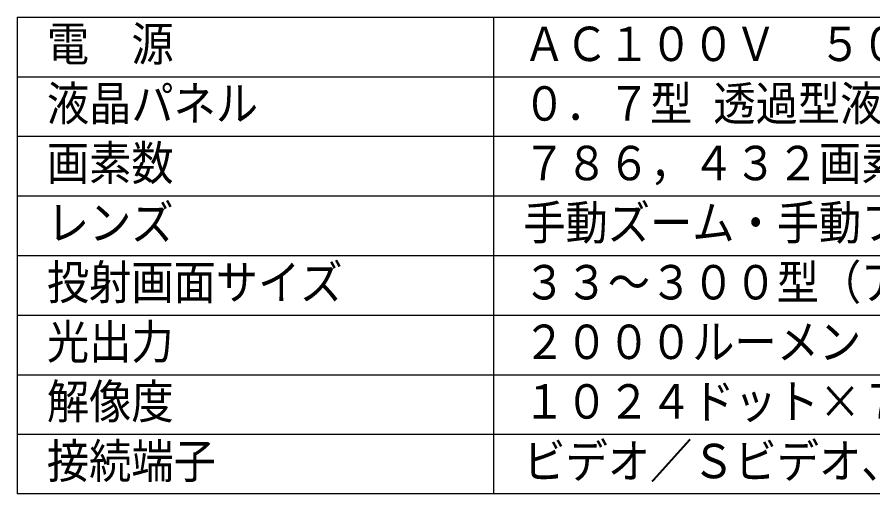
# Model space of a CAD drawing. Units: millimetres on the paper. Extents: x -127 to -2, y -66 to 48.
# Drawn here: x -127 to -55.1, y -65.6 to -25.6 of the extents above; entities that cross this region are included whole.
import ezdxf
from ezdxf.enums import TextEntityAlignment as Align

# ---------------------------------------------------------------- set-up
doc = ezdxf.new("R2010")
doc.units = ezdxf.units.MM
doc.layers.add('0-0_MOJI1', color=2, linetype='Continuous')
doc.layers.add('0-3_WAKU', color=1, linetype='Continuous')
doc.styles.add('ＭＳ ゴシック', font='')
doc.styles.get('ＭＳ ゴシック').set_extended_font_data('MS Gothic')

msp = doc.modelspace()

# ---------------------------------------------------------------- linework, layer by layer
at = {"layer": '0-3_WAKU', "color": 4}
for p, q in [((-127, -25.607), (-2, -25.607)), ((-127, -25.607), (-127, -65.607)), ((-87, -25.607), (-87, -65.607)), ((-2, -65.607), (-127, -65.607))]:
    msp.add_line(p, q, dxfattribs=at)
at = {"layer": '0-3_WAKU'}
for p, q in [((-127, -30.607), (-2, -30.607)), ((-127, -35.607), (-2, -35.607)), ((-127, -40.607), (-2, -40.607)), ((-127, -45.607), (-2, -45.607)), ((-127, -50.607), (-2, -50.607)), ((-127, -55.607), (-2, -55.607)), ((-127, -60.607), (-2, -60.607))]:
    msp.add_line(p, q, dxfattribs=at)

# ---------------------------------------------------------------- texts
at = {"layer": '0-0_MOJI1', "style": 'ＭＳ ゴシック', "width": 0.9}
for s, p in [('電\u3000源', (-124.5, -30.162)), ('ＡＣ１００Ｖ\u3000５０／６０Ｈｚ', (-84.5, -30.162)), ('液晶パネル', (-124.5, -35.162)), ('０．７型 透過型液晶パネル ３原色方式', (-84.5, -35.162)), ('画素数', (-124.5, -40.162)), ('７８６，４３２画素×３枚', (-84.5, -40.162)), ('レンズ', (-124.5, -45.162)), ('手動ズーム・手動フォーカス', (-84.5, -45.162)), ('投射画面サイズ', (-124.5, -50.162)), ('３３～３００型（アスペクト比４：３）', (-84.5, -50.162)), ('光出力', (-124.5, -55.162)), ('２０００ルーメン', (-84.5, -55.162)), ('解像度', (-124.5, -60.162)), ('１０２４ドット×７６８ドット', (-84.5, -60.162)), ('接続端子', (-124.5, -65.162)), ('ビデオ／Ｓビデオ、ＲＧＢ、音声', (-84.5, -65.162))]:
    msp.add_text(s, height=2.889, dxfattribs=at).set_placement(p, align=Align.BOTTOM_LEFT)

doc.saveas('drawing.dxf')
